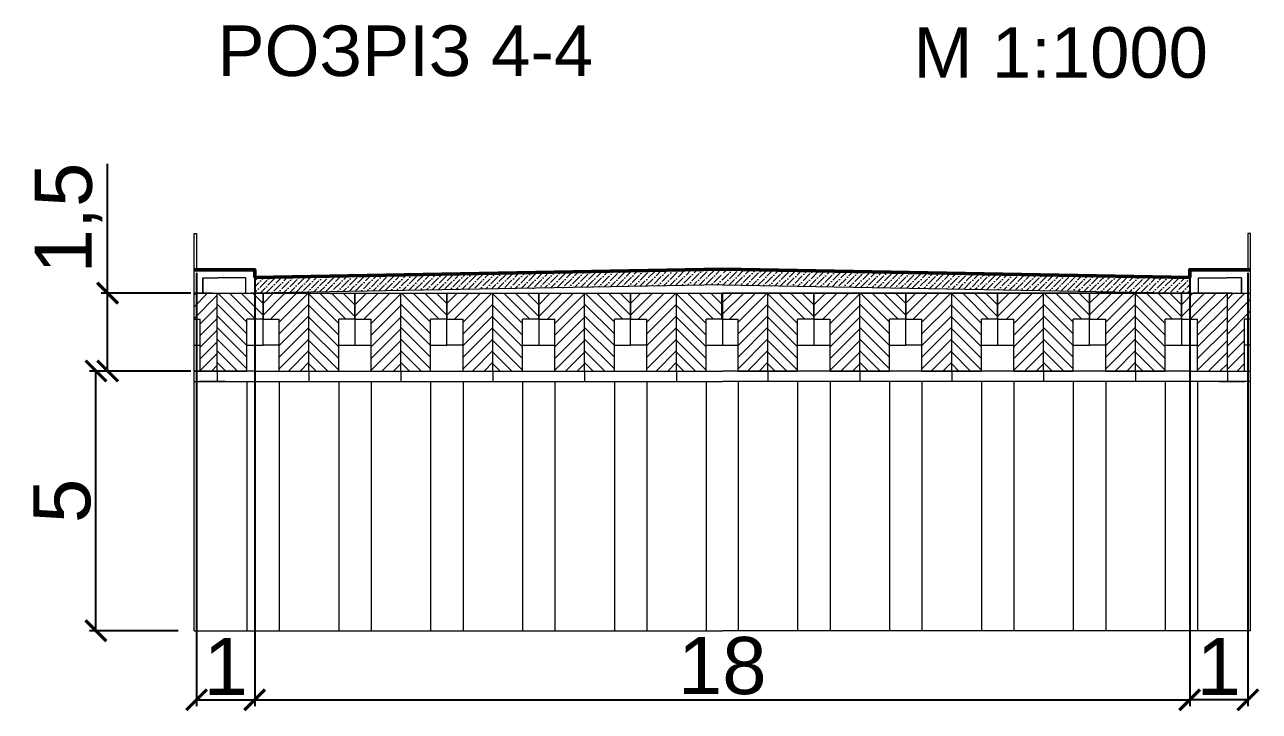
# Model space of a CAD drawing. Header units: millimetres. Extents: x -2123 to 34701, y -1286 to 835.
# Drawn here: x 66.63 to 90.41, y -323.34 to -310.13 of the extents above; entities that cross this region are included whole.
import ezdxf

# ---------------------------------------------------------------- set-up
doc = ezdxf.new("R2010")
doc.units = ezdxf.units.MM
doc.layers.get('0').update_dxf_attribs({"lineweight": 15})
doc.layers.add('RAZMERU', color=7, linetype='Continuous', lineweight=15)
doc.layers.add('Текст', color=7, linetype='Continuous', lineweight=15)
doc.styles.get("Standard").update_dxf_attribs({"font": 'arial.ttf'})
doc.dimstyles.new('Переход', dxfattribs={"dimscale": 0.1, "dimtxt": 11, "dimasz": 4, "dimexe": 1.25, "dimexo": 0.625, "dimgap": 0.9, "dimtad": 1, "dimtxsty": 'Standard', "dimblk": 'ARCHTICK', "dimcen": 2.5, "dimadec": 0, "dimazin": 0, "dimtfac": 1, "dimtmove": 0, "dimatfit": 3, "dimldrblk": 'ARCHTICK', "dimfxl": 1, "dimarcsym": 0})
pattern_1 = [(45, (-668.55748, 7052.91932), (-0.1122532015, 0.1122532015), [])]

# ---------------------------------------------------------------- blocks, each defined once
blk = doc.blocks.new('_ArchTick')
at = {"color": 0, "linetype": 'ByBlock', "const_width": 0.15}
blk.add_lwpolyline([(-0.5, -0.5), (0.5, 0.5)], dxfattribs=at)
blk = doc.blocks.new('*D349')
at = {"layer": 'Defpoints', "color": 0, "transparency": 16777216}
for p in [(68.004, -316.793), (69.649, -316.793), (69.649, -321.793)]:
    blk.add_point(p, dxfattribs=at)
at = {"layer": 'RAZMERU', "color": 0, "lineweight": -2, "transparency": 16777216}
for p, q in [((69.587, -316.793), (67.879, -316.793)), ((68.004, -321.793), (68.004, -316.793)), ((69.587, -321.793), (67.879, -321.793))]:
    blk.add_line(p, q, dxfattribs=at)
at = {"layer": 'RAZMERU', "color": 0, "lineweight": -2, "transparency": 16777216, "xscale": 0.4, "yscale": 0.4, "zscale": 0.4}
for p, rotation in [((68.004, -316.793), 90), ((68.004, -321.793), 270)]:
    blk.add_blockref('_ArchTick', p, dxfattribs=dict(at, rotation=rotation))
at = {"layer": 'RAZMERU', "color": 0, "transparency": 16777216, "insert": (67.354, -319.293), "char_height": 1.1, "attachment_point": 5, "rotation": 90}
blk.add_mtext('5', dxfattribs=at)
blk = doc.blocks.new('*D350')
at = {"layer": 'Defpoints', "color": 0, "transparency": 16777216}
for p in [(68.229, -315.293), (69.894, -315.293), (69.894, -316.793)]:
    blk.add_point(p, dxfattribs=at)
at = {"layer": 'RAZMERU', "color": 0, "lineweight": -2, "transparency": 16777216}
for p, q in [((68.229, -315.293), (68.229, -312.806)), ((69.832, -315.293), (68.104, -315.293)), ((68.229, -316.793), (68.229, -315.293)), ((69.832, -316.793), (68.104, -316.793))]:
    blk.add_line(p, q, dxfattribs=at)
at = {"layer": 'RAZMERU', "color": 0, "lineweight": -2, "transparency": 16777216, "xscale": 0.4, "yscale": 0.4, "zscale": 0.4}
for p, rotation in [((68.229, -315.293), 90), ((68.229, -316.793), 270)]:
    blk.add_blockref('_ArchTick', p, dxfattribs=dict(at, rotation=rotation))
at = {"layer": 'RAZMERU', "color": 0, "transparency": 16777216, "insert": (67.478, -313.849), "char_height": 1.1, "attachment_point": 5, "rotation": 90}
blk.add_mtext('1,5', dxfattribs=at)
blk = doc.blocks.new('*D417')
at = {"layer": 'Defpoints', "color": 0, "transparency": 16777216}
for p in [(71.063, -321.793), (89.073, -321.793), (89.073, -323.123)]:
    blk.add_point(p, dxfattribs=at)
at = {"layer": 'Текст', "color": 0, "lineweight": -2, "transparency": 16777216}
for p, q in [((71.063, -321.856), (71.063, -323.248)), ((89.073, -321.855), (89.073, -323.248)), ((71.063, -323.123), (89.073, -323.123))]:
    blk.add_line(p, q, dxfattribs=at)
at = {"layer": 'Текст', "color": 0, "lineweight": -2, "transparency": 16777216, "xscale": 0.4, "yscale": 0.4, "zscale": 0.4, "rotation": 180}
blk.add_blockref('_ArchTick', (71.063, -323.123), dxfattribs=at)
at = {"layer": 'Текст', "color": 0, "lineweight": -2, "transparency": 16777216, "xscale": 0.4, "yscale": 0.4, "zscale": 0.4}
blk.add_blockref('_ArchTick', (89.073, -323.123), dxfattribs=at)
at = {"layer": 'Текст', "color": 0, "transparency": 16777216, "insert": (80.068, -322.471), "char_height": 1.1, "attachment_point": 5}
blk.add_mtext('18', dxfattribs=at)
blk = doc.blocks.new('*D418')
at = {"layer": 'Defpoints', "color": 0, "transparency": 16777216}
for p in [(69.944, -314.843), (71.063, -314.843), (71.063, -323.123)]:
    blk.add_point(p, dxfattribs=at)
at = {"layer": 'Текст', "color": 0, "lineweight": -2, "transparency": 16777216}
for p, q in [((69.944, -314.906), (69.944, -323.248)), ((71.063, -314.906), (71.063, -323.248)), ((69.944, -323.123), (71.063, -323.123))]:
    blk.add_line(p, q, dxfattribs=at)
at = {"layer": 'Текст', "color": 0, "lineweight": -2, "transparency": 16777216, "xscale": 0.4, "yscale": 0.4, "zscale": 0.4, "rotation": 180}
blk.add_blockref('_ArchTick', (69.944, -323.123), dxfattribs=at)
at = {"layer": 'Текст', "color": 0, "lineweight": -2, "transparency": 16777216, "xscale": 0.4, "yscale": 0.4, "zscale": 0.4}
blk.add_blockref('_ArchTick', (71.063, -323.123), dxfattribs=at)
at = {"layer": 'Текст', "color": 0, "transparency": 16777216, "insert": (70.504, -322.481), "char_height": 1.1, "attachment_point": 5}
blk.add_mtext('1', dxfattribs=at)
blk = doc.blocks.new('*D419')
at = {"layer": 'Defpoints', "color": 0, "transparency": 16777216}
for p in [(89.073, -314.843), (90.193, -314.843), (89.073, -323.123)]:
    blk.add_point(p, dxfattribs=at)
at = {"layer": 'Текст', "color": 0, "lineweight": -2, "transparency": 16777216}
for p, q in [((89.073, -314.906), (89.073, -323.248)), ((90.193, -314.906), (90.193, -323.248)), ((90.193, -323.123), (89.073, -323.123))]:
    blk.add_line(p, q, dxfattribs=at)
at = {"layer": 'Текст', "color": 0, "lineweight": -2, "transparency": 16777216, "xscale": 0.4, "yscale": 0.4, "zscale": 0.4, "rotation": 180}
blk.add_blockref('_ArchTick', (89.073, -323.123), dxfattribs=at)
at = {"layer": 'Текст', "color": 0, "lineweight": -2, "transparency": 16777216, "xscale": 0.4, "yscale": 0.4, "zscale": 0.4}
blk.add_blockref('_ArchTick', (90.193, -323.123), dxfattribs=at)
at = {"layer": 'Текст', "color": 0, "transparency": 16777216, "insert": (89.633, -322.481), "char_height": 1.1, "attachment_point": 5}
blk.add_mtext('1', dxfattribs=at)

msp = doc.modelspace()

# ---------------------------------------------------------------- hatches: boundary and pattern name
h = msp.add_hatch()
h.set_pattern_fill('ANSI36', color=256, scale=0.025)
h.set_pattern_definition([(45, (-668.55748, 7052.919316), (0.0420949506, 0.1543481521), [0.1984375, -0.0396875, 0, -0.0396875])])
h.paths.add_polyline_path([(80.073, -315.134), (80.073, -314.834), (71.063, -314.993), (71.063, -315.293)])
h = msp.add_hatch()
h.set_pattern_fill('ANSI36', color=256, scale=0.025)
h.set_pattern_definition([(45, (-677.41751, 7052.91949), (0.0420949506, 0.1543481521), [0.1984375, -0.0396875, 0, -0.0396875])])
h.paths.add_polyline_path([(80.073, -314.834), (80.073, -315.134), (89.073, -315.293), (89.073, -314.993)])
h = msp.add_hatch()
h.set_pattern_fill('ANSI31', color=256, scale=0.05)
h.set_pattern_definition(pattern_1)
h.paths.add_polyline_path([(69.894, -315.793), (70.011, -315.793), (70.011, -316.793), (70.338, -316.793), (70.338, -315.293), (69.894, -315.293)])
h = msp.add_hatch()
h.set_pattern_fill('ANSI31', color=256, scale=0.05, angle=90)
h.set_pattern_definition([(135, (-660.41781, 7049.86487), (-0.1122532015, -0.1122532015), [])])
h.paths.add_polyline_path([(70.911, -315.793), (71.223, -315.793), (71.223, -315.293), (70.338, -315.293), (70.338, -316.793), (70.911, -316.793)])
h = msp.add_hatch()
h.set_pattern_fill('ANSI31', color=256, scale=0.05)
h.set_pattern_definition([(45, (-656.87781, 7049.86487), (-0.1122532015, 0.1122532015), [])])
h.paths.add_polyline_path([(72.108, -315.293), (71.223, -315.293), (71.223, -315.793), (71.536, -315.793), (71.536, -316.793), (72.108, -316.793)])
h.paths.add_polyline_path([(73.878, -315.293), (72.993, -315.293), (72.993, -315.793), (73.306, -315.793), (73.306, -316.793), (73.878, -316.793)])
h = msp.add_hatch()
h.set_pattern_fill('ANSI31', color=256, scale=0.05, angle=90)
h.set_pattern_definition([(135, (-656.87781, 7049.86487), (-0.1122532015, -0.1122532015), [])])
h.paths.add_polyline_path([(72.681, -315.793), (72.993, -315.793), (72.993, -315.293), (72.108, -315.293), (72.108, -316.793), (72.681, -316.793)])
h.paths.add_polyline_path([(74.451, -315.793), (74.763, -315.793), (74.763, -315.293), (73.878, -315.293), (73.878, -316.793), (74.451, -316.793)])
h = msp.add_hatch()
h.set_pattern_fill('ANSI31', color=256, scale=0.05)
h.set_pattern_definition([(45, (-653.33781, 7049.86487), (-0.1122532015, 0.1122532015), [])])
h.paths.add_polyline_path([(75.648, -315.293), (74.763, -315.293), (74.763, -315.793), (75.076, -315.793), (75.076, -316.793), (75.648, -316.793)])
h.paths.add_polyline_path([(77.418, -315.293), (76.533, -315.293), (76.533, -315.793), (76.846, -315.793), (76.846, -316.793), (77.418, -316.793)])
h = msp.add_hatch()
h.set_pattern_fill('ANSI31', color=256, scale=0.05, angle=90)
h.set_pattern_definition([(135, (-653.33781, 7049.86487), (-0.1122532015, -0.1122532015), [])])
h.paths.add_polyline_path([(76.221, -315.793), (76.533, -315.793), (76.533, -315.293), (75.648, -315.293), (75.648, -316.793), (76.221, -316.793)])
h.paths.add_polyline_path([(77.991, -315.793), (78.303, -315.793), (78.303, -315.293), (77.418, -315.293), (77.418, -316.793), (77.991, -316.793)])
h = msp.add_hatch()
h.set_pattern_fill('ANSI31', color=256, scale=0.05)
h.set_pattern_definition([(45, (-649.79781, 7049.86487), (-0.1122532015, 0.1122532015), [])])
h.paths.add_polyline_path([(79.188, -315.293), (78.303, -315.293), (78.303, -315.793), (78.616, -315.793), (78.616, -316.793), (79.188, -316.793)])
h = msp.add_hatch()
h.set_pattern_fill('ANSI31', color=256, scale=0.05, angle=90)
h.set_pattern_definition([(135, (-649.79781, 7049.86487), (-0.1122532015, -0.1122532015), [])])
h.paths.add_polyline_path([(79.761, -315.793), (80.073, -315.793), (80.073, -315.293), (79.188, -315.293), (79.188, -316.793), (79.761, -316.793)])
h = msp.add_hatch()
h.set_pattern_fill('ANSI31', color=256, scale=0.05)
h.set_pattern_definition([(45, (-648.03784, 7049.86504), (-0.1122532015, 0.1122532015), [])])
h.paths.add_polyline_path([(80.948, -315.293), (80.063, -315.293), (80.063, -315.793), (80.376, -315.793), (80.376, -316.793), (80.948, -316.793)])
h.paths.add_polyline_path([(82.718, -315.293), (81.833, -315.293), (81.833, -315.793), (82.146, -315.793), (82.146, -316.793), (82.718, -316.793)])
h = msp.add_hatch()
h.set_pattern_fill('ANSI31', color=256, scale=0.05, angle=90)
h.set_pattern_definition([(135, (-648.03784, 7049.86504), (-0.1122532015, -0.1122532015), [])])
h.paths.add_polyline_path([(81.521, -315.793), (81.833, -315.793), (81.833, -315.293), (80.948, -315.293), (80.948, -316.793), (81.521, -316.793)])
h.paths.add_polyline_path([(83.291, -315.793), (83.603, -315.793), (83.603, -315.293), (82.718, -315.293), (82.718, -316.793), (83.291, -316.793)])
h = msp.add_hatch()
h.set_pattern_fill('ANSI31', color=256, scale=0.05)
h.set_pattern_definition([(45, (-644.49784, 7049.86504), (-0.1122532015, 0.1122532015), [])])
h.paths.add_polyline_path([(84.488, -315.293), (83.603, -315.293), (83.603, -315.793), (83.916, -315.793), (83.916, -316.793), (84.488, -316.793)])
h.paths.add_polyline_path([(86.258, -315.293), (85.373, -315.293), (85.373, -315.793), (85.686, -315.793), (85.686, -316.793), (86.258, -316.793)])
h = msp.add_hatch()
h.set_pattern_fill('ANSI31', color=256, scale=0.05, angle=90)
h.set_pattern_definition([(135, (-644.49784, 7049.86504), (-0.1122532015, -0.1122532015), [])])
h.paths.add_polyline_path([(85.061, -315.793), (85.373, -315.793), (85.373, -315.293), (84.488, -315.293), (84.488, -316.793), (85.061, -316.793)])
h.paths.add_polyline_path([(86.831, -315.793), (87.143, -315.793), (87.143, -315.293), (86.258, -315.293), (86.258, -316.793), (86.831, -316.793)])
h = msp.add_hatch()
h.set_pattern_fill('ANSI31', color=256, scale=0.05)
h.set_pattern_definition([(45, (-640.95784, 7049.86504), (-0.1122532015, 0.1122532015), [])])
h.paths.add_polyline_path([(87.456, -316.793), (88.028, -316.793), (88.028, -315.293), (87.143, -315.293), (87.143, -315.793), (87.456, -315.793)])
h.paths.add_polyline_path([(89.226, -316.793), (89.798, -316.793), (89.798, -315.293), (88.913, -315.293), (88.913, -315.793), (89.226, -315.793)])
h = msp.add_hatch()
h.set_pattern_fill('ANSI31', color=256, scale=0.05, angle=90)
h.set_pattern_definition([(135, (-640.95784, 7049.86504), (-0.1122532015, -0.1122532015), [])])
h.paths.add_polyline_path([(88.601, -315.793), (88.913, -315.793), (88.913, -315.293), (88.028, -315.293), (88.028, -316.793), (88.601, -316.793)])
h = msp.add_hatch()
h.set_pattern_fill('ANSI31', color=256, scale=0.05)
h.set_pattern_definition(pattern_1)
h.paths.add_polyline_path([(90.243, -315.793), (90.126, -315.793), (90.126, -316.793), (89.798, -316.793), (89.798, -315.293), (90.243, -315.293)])

# ---------------------------------------------------------------- linework, layer by layer
for p, q in [((69.894, -321.793), (69.894, -314.843)), ((70.356, -314.851), (70.348, -314.843)), ((70.356, -314.851), (70.364, -314.843)), ((89.781, -314.851), (89.772, -314.843)), ((89.781, -314.851), (89.789, -314.843)), ((90.243, -321.793), (90.243, -314.843)), ((70.063, -315.293), (70.063, -314.997)), ((70.063, -314.997), (70.356, -314.997)), ((90.073, -314.997), (89.781, -314.997)), ((90.073, -315.293), (90.073, -314.997)), ((71.054, -315.293), (71.063, -315.284)), ((88.913, -315.793), (88.913, -315.293)), ((88.913, -315.293), (90.243, -315.293)), ((89.888, -315.293), (90.243, -315.293)), ((69.894, -315.793), (70.011, -315.793)), ((71.223, -315.793), (70.911, -315.793)), ((71.223, -315.793), (71.536, -315.793)), ((72.993, -315.793), (72.681, -315.793)), ((72.993, -315.793), (73.306, -315.793)), ((74.763, -315.793), (74.451, -315.793)), ((74.763, -315.793), (75.076, -315.793)), ((76.533, -315.793), (76.221, -315.793)), ((76.533, -315.793), (76.846, -315.793)), ((78.303, -315.793), (77.991, -315.793)), ((78.303, -315.793), (78.616, -315.793)), ((80.073, -315.793), (79.761, -315.793)), ((80.063, -315.793), (80.376, -315.793)), ((81.833, -315.793), (81.521, -315.793)), ((81.833, -315.793), (82.146, -315.793)), ((83.603, -315.793), (83.291, -315.793)), ((83.603, -315.793), (83.916, -315.793)), ((85.373, -315.793), (85.061, -315.793)), ((85.373, -315.793), (85.686, -315.793)), ((87.143, -315.793), (86.831, -315.793)), ((87.143, -315.793), (87.456, -315.793)), ((88.913, -315.793), (88.601, -315.793)), ((88.913, -315.793), (89.226, -315.793)), ((90.243, -315.793), (90.126, -315.793)), ((69.894, -316.793), (70.911, -316.793)), ((70.498, -316.993), (69.998, -316.993)), ((71.536, -316.793), (72.681, -316.793)), ((73.306, -316.793), (74.451, -316.793)), ((75.076, -316.793), (76.221, -316.793)), ((76.846, -316.793), (77.991, -316.793)), ((78.616, -316.793), (79.761, -316.793)), ((80.376, -316.793), (81.521, -316.793)), ((82.146, -316.793), (83.291, -316.793)), ((83.916, -316.793), (85.061, -316.793)), ((85.686, -316.793), (86.831, -316.793)), ((87.456, -316.793), (88.601, -316.793)), ((89.226, -316.793), (90.243, -316.793)), ((89.638, -316.993), (90.138, -316.993))]:
    msp.add_line(p, q)
at = {"lineweight": 50}
msp.add_line((89.073, -314.993), (89.073, -314.843), dxfattribs=at)
for points in [[(69.894, -314.843), (69.894, -314.143), (69.944, -314.143), (69.944, -314.843)], [(90.243, -314.843), (90.243, -314.143), (90.193, -314.143), (90.193, -314.843)], [(71.063, -314.993), (71.063, -314.843)], [(71.063, -314.843), (71.063, -315.243)], [(89.073, -314.993), (89.073, -314.843)], [(89.073, -314.843), (89.073, -315.243)], [(70.894, -315.293), (70.894, -314.997), (70.356, -314.997)], [(71.063, -314.993), (71.063, -315.293)], [(89.073, -314.993), (89.073, -315.293)], [(89.243, -315.293), (89.243, -314.997), (89.781, -314.997)], [(70.248, -315.293), (69.894, -315.293)], [(69.894, -315.293), (71.223, -315.293), (71.223, -315.793)], [(70.248, -315.293), (70.998, -315.293)], [(70.338, -316.793), (70.338, -315.293)], [(71.748, -315.293), (70.998, -315.293)], [(71.069, -315.293), (80.073, -315.293)], [(71.223, -315.793), (71.223, -315.293), (72.993, -315.293), (72.993, -315.793)], [(71.748, -315.293), (72.498, -315.293)], [(72.108, -316.793), (72.108, -315.293)], [(72.993, -315.793), (72.993, -315.293), (74.763, -315.293), (74.763, -315.793)], [(73.878, -316.793), (73.878, -315.293)], [(74.763, -315.793), (74.763, -315.293), (76.533, -315.293), (76.533, -315.793)], [(75.648, -316.793), (75.648, -315.293)], [(76.533, -315.793), (76.533, -315.293), (78.303, -315.293), (78.303, -315.793)], [(77.418, -316.793), (77.418, -315.293)], [(78.303, -315.793), (78.303, -315.293), (80.073, -315.293), (80.073, -315.793)], [(79.188, -316.793), (79.188, -315.293)], [(80.063, -315.793), (80.063, -315.293), (81.833, -315.293), (81.833, -315.793)], [(89.068, -315.293), (80.073, -315.293)], [(80.073, -315.793), (80.073, -315.293)], [(80.948, -316.793), (80.948, -315.293)], [(81.833, -315.793), (81.833, -315.293), (83.603, -315.293), (83.603, -315.793)], [(82.718, -316.793), (82.718, -315.293)], [(83.603, -315.793), (83.603, -315.293), (85.373, -315.293), (85.373, -315.793)], [(84.488, -316.793), (84.488, -315.293)], [(85.373, -315.793), (85.373, -315.293), (87.143, -315.293), (87.143, -315.793)], [(86.258, -316.793), (86.258, -315.293)], [(87.143, -315.793), (87.143, -315.293), (88.913, -315.293), (88.913, -315.793)], [(88.388, -315.293), (87.638, -315.293)], [(88.028, -316.793), (88.028, -315.293)], [(88.388, -315.293), (89.138, -315.293)], [(89.888, -315.293), (89.138, -315.293)], [(89.798, -316.793), (89.798, -315.293)], [(70.011, -316.793), (70.011, -315.793)], [(70.911, -316.793), (70.911, -315.793)], [(70.911, -316.293), (71.223, -316.293), (71.223, -315.793)], [(71.536, -316.293), (71.223, -316.293), (71.223, -315.793)], [(71.536, -316.793), (71.536, -315.793)], [(72.681, -316.793), (72.681, -315.793)], [(72.993, -315.793), (72.993, -316.293)], [(73.306, -316.793), (73.306, -315.793)], [(74.451, -316.793), (74.451, -315.793)], [(74.451, -316.293), (74.763, -316.293), (74.763, -315.793)], [(75.076, -316.293), (74.763, -316.293), (74.763, -315.793)], [(75.076, -316.793), (75.076, -315.793)], [(76.221, -316.793), (76.221, -315.793)], [(76.533, -315.793), (76.533, -316.293)], [(76.846, -316.793), (76.846, -315.793)], [(77.991, -316.793), (77.991, -315.793)], [(77.991, -316.293), (78.303, -316.293), (78.303, -315.793)], [(78.616, -316.293), (78.303, -316.293), (78.303, -315.793)], [(78.616, -316.793), (78.616, -315.793)], [(79.761, -316.793), (79.761, -315.793)], [(80.073, -315.793), (80.073, -316.293)], [(80.376, -316.793), (80.376, -315.793)], [(81.521, -316.793), (81.521, -315.793)], [(81.833, -315.793), (81.833, -316.293)], [(82.146, -316.793), (82.146, -315.793)], [(83.291, -316.793), (83.291, -315.793)], [(83.291, -316.293), (83.603, -316.293), (83.603, -315.793)], [(83.916, -316.293), (83.603, -316.293), (83.603, -315.793)], [(83.916, -316.793), (83.916, -315.793)], [(85.061, -316.793), (85.061, -315.793)], [(85.373, -315.793), (85.373, -316.293)], [(85.686, -316.793), (85.686, -315.793)], [(86.831, -316.793), (86.831, -315.793)], [(86.831, -316.293), (87.143, -316.293), (87.143, -315.793)], [(87.456, -316.293), (87.143, -316.293), (87.143, -315.793)], [(87.456, -316.793), (87.456, -315.793)], [(88.601, -316.793), (88.601, -315.793)], [(88.913, -315.793), (88.913, -316.293)], [(89.226, -316.793), (89.226, -315.793)], [(90.126, -316.793), (90.126, -315.793)], [(69.894, -316.293), (70.011, -316.293)], [(72.681, -316.293), (73.306, -316.293)], [(76.221, -316.293), (76.846, -316.293)], [(79.761, -316.293), (80.376, -316.293)], [(81.521, -316.293), (82.146, -316.293)], [(85.061, -316.293), (85.686, -316.293)], [(88.601, -316.293), (89.226, -316.293)], [(90.243, -316.293), (90.126, -316.293)], [(71.069, -316.793), (69.894, -316.793)], [(69.894, -316.993), (80.073, -316.993)], [(70.338, -316.793), (70.338, -316.993)], [(70.911, -316.993), (70.911, -321.793)], [(71.069, -316.793), (71.069, -316.793), (80.073, -316.793)], [(71.536, -316.993), (71.536, -321.793)], [(72.108, -316.793), (72.108, -316.993)], [(72.681, -316.993), (72.681, -321.793)], [(73.306, -316.993), (73.306, -321.793)], [(73.878, -316.793), (73.878, -316.993)], [(74.451, -316.993), (74.451, -321.793)], [(75.076, -316.993), (75.076, -321.793)], [(75.648, -316.793), (75.648, -316.993)], [(76.221, -316.993), (76.221, -321.793)], [(76.846, -316.993), (76.846, -321.793)], [(77.418, -316.793), (77.418, -316.993)], [(77.991, -316.993), (77.991, -321.793)], [(78.616, -316.993), (78.616, -321.793)], [(79.188, -316.793), (79.188, -316.993)], [(79.761, -316.993), (79.761, -321.793)], [(89.068, -316.793), (89.068, -316.793), (80.073, -316.793)], [(90.243, -316.993), (80.073, -316.993)], [(80.376, -316.993), (80.376, -321.793)], [(80.948, -316.793), (80.948, -316.993)], [(81.521, -316.993), (81.521, -321.793)], [(82.146, -316.993), (82.146, -321.793)], [(82.718, -316.793), (82.718, -316.993)], [(83.291, -316.993), (83.291, -321.793)], [(83.916, -316.993), (83.916, -321.793)], [(84.488, -316.793), (84.488, -316.993)], [(85.061, -316.993), (85.061, -321.793)], [(85.686, -316.993), (85.686, -321.793)], [(86.258, -316.793), (86.258, -316.993)], [(86.831, -316.993), (86.831, -321.793)], [(87.456, -316.993), (87.456, -321.793)], [(88.028, -316.793), (88.028, -316.993)], [(88.601, -316.993), (88.601, -321.793)], [(89.068, -316.793), (90.243, -316.793)], [(89.226, -316.993), (89.226, -321.793)], [(89.798, -316.793), (89.798, -316.993)], [(69.894, -321.793), (80.073, -321.793)], [(90.243, -321.793), (80.073, -321.793)]]:
    msp.add_lwpolyline(points)
for points in [[(71.063, -314.993), (71.063, -314.843), (69.894, -314.843)], [(80.073, -314.834), (71.063, -314.993)], [(80.073, -314.834), (89.073, -314.993)], [(89.073, -314.993), (89.073, -314.843), (90.243, -314.843)]]:
    msp.add_lwpolyline(points, dxfattribs=at)
at = {"lineweight": 15}
for points in [[(80.073, -315.134), (71.063, -315.293)], [(80.073, -315.134), (89.073, -315.293)]]:
    msp.add_lwpolyline(points, dxfattribs=at)
at = {"layer": 'Текст', "color": 0}
for p, q in [((70.063, -314.997), (70.063, -315.293)), ((90.073, -314.997), (90.073, -315.293))]:
    msp.add_line(p, q, dxfattribs=at)

# ---------------------------------------------------------------- texts
for s, p in [('РОЗРІЗ 4-4', (70.345, -311.114)), ('М 1:1000', (83.753, -311.148))]:
    msp.add_text(s, height=0.9738).set_placement(p)

# ---------------------------------------------------------------- dimensions: what is measured, and where the dimension line sits
at = {"layer": 'RAZMERU'}
for base, p1, p2, picture, middle in [((68.229, -315.293), (69.894, -316.793), (69.894, -315.293), '*D350', (67.478, -313.849)), ((68.004, -316.793), (69.649, -321.793), (69.649, -316.793), '*D349', (67.354, -319.293))]:
    dim = msp.add_linear_dim(base=base, p1=p1, p2=p2, angle=90, dimstyle='Переход', dxfattribs=at)
    dim.commit()
    dim.dimension.update_dxf_attribs({"geometry": picture, "text_midpoint": middle})
at = {"layer": 'Текст', "color": 0}
dim = msp.add_linear_dim(base=(71.063, -323.123), p1=(69.944, -314.843), p2=(71.063, -314.843), text='1', dimstyle='Переход', dxfattribs=at)
dim.commit()
dim.dimension.update_dxf_attribs({"geometry": '*D418', "text_midpoint": (70.504, -322.481)})
dim = msp.add_linear_dim(base=(89.073, -323.123), p1=(90.193, -314.843), p2=(89.073, -314.843), angle=180, text='1', dimstyle='Переход', dxfattribs=at)
dim.commit()
dim.dimension.update_dxf_attribs({"geometry": '*D419', "text_midpoint": (89.633, -322.481)})
dim = msp.add_linear_dim(base=(89.073, -323.123), p1=(71.063, -321.793), p2=(89.073, -321.793), text='18', dimstyle='Переход', dxfattribs=at)
dim.commit()
dim.dimension.update_dxf_attribs({"geometry": '*D417', "text_midpoint": (80.068, -323.123), "dimtype": 160})

doc.saveas('drawing.dxf')
